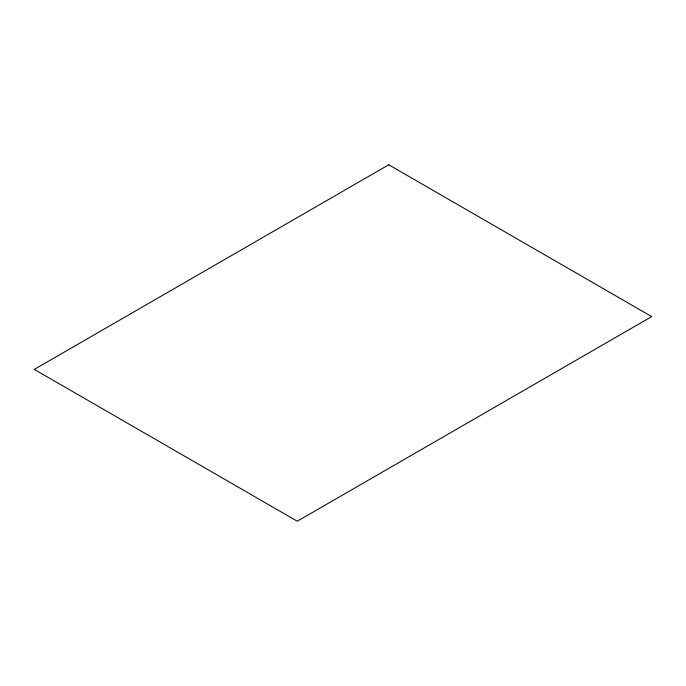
<?xml version="1.0" encoding="UTF-8"?>
<svg xmlns="http://www.w3.org/2000/svg" width="686" height="686" viewBox="0 0 686 686"><rect width="100%" height="100%" fill="white"/><g stroke="black" fill="none" stroke-linecap="round" stroke-linejoin="round"><path stroke-width="1.03" d="M388.73 164.777L34.3 369.402L297.27 521.223L651.7 316.598L388.73 164.777"/></g></svg>
